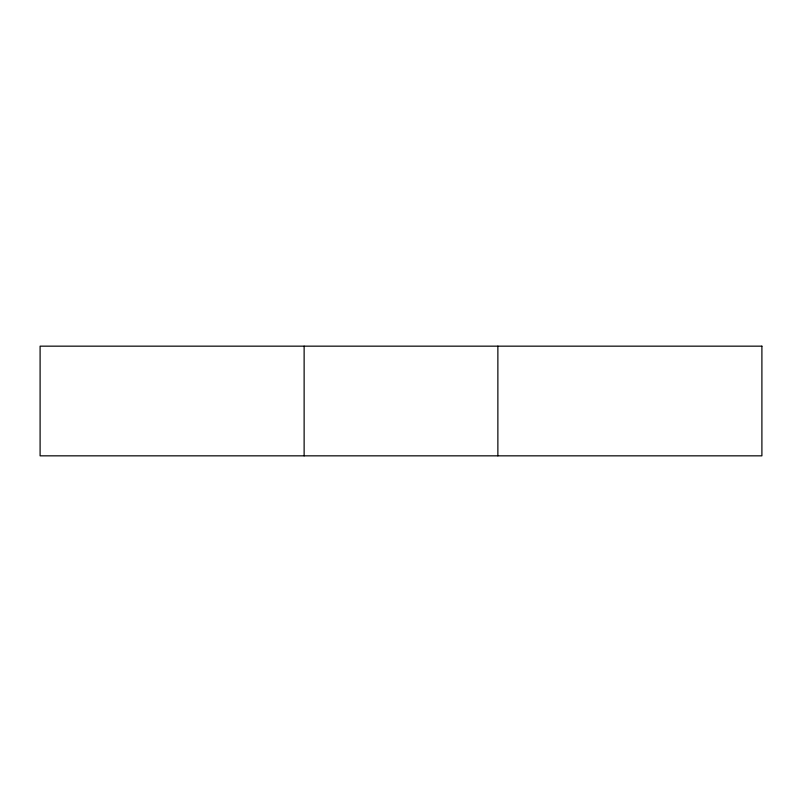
<?xml version="1.0" encoding="UTF-8"?>
<svg xmlns="http://www.w3.org/2000/svg" width="802" height="802" viewBox="0 0 802 802"><rect width="100%" height="100%" fill="white"/><g stroke="black" fill="none" stroke-linecap="round" stroke-linejoin="round"><path stroke-width="1.2" d="M497.872 346.163L497.872 455.837M304.128 346.163L304.128 455.837M761.9 346.163L40.1 346.163L40.1 455.837L761.9 455.837L761.9 346.163"/></g></svg>
